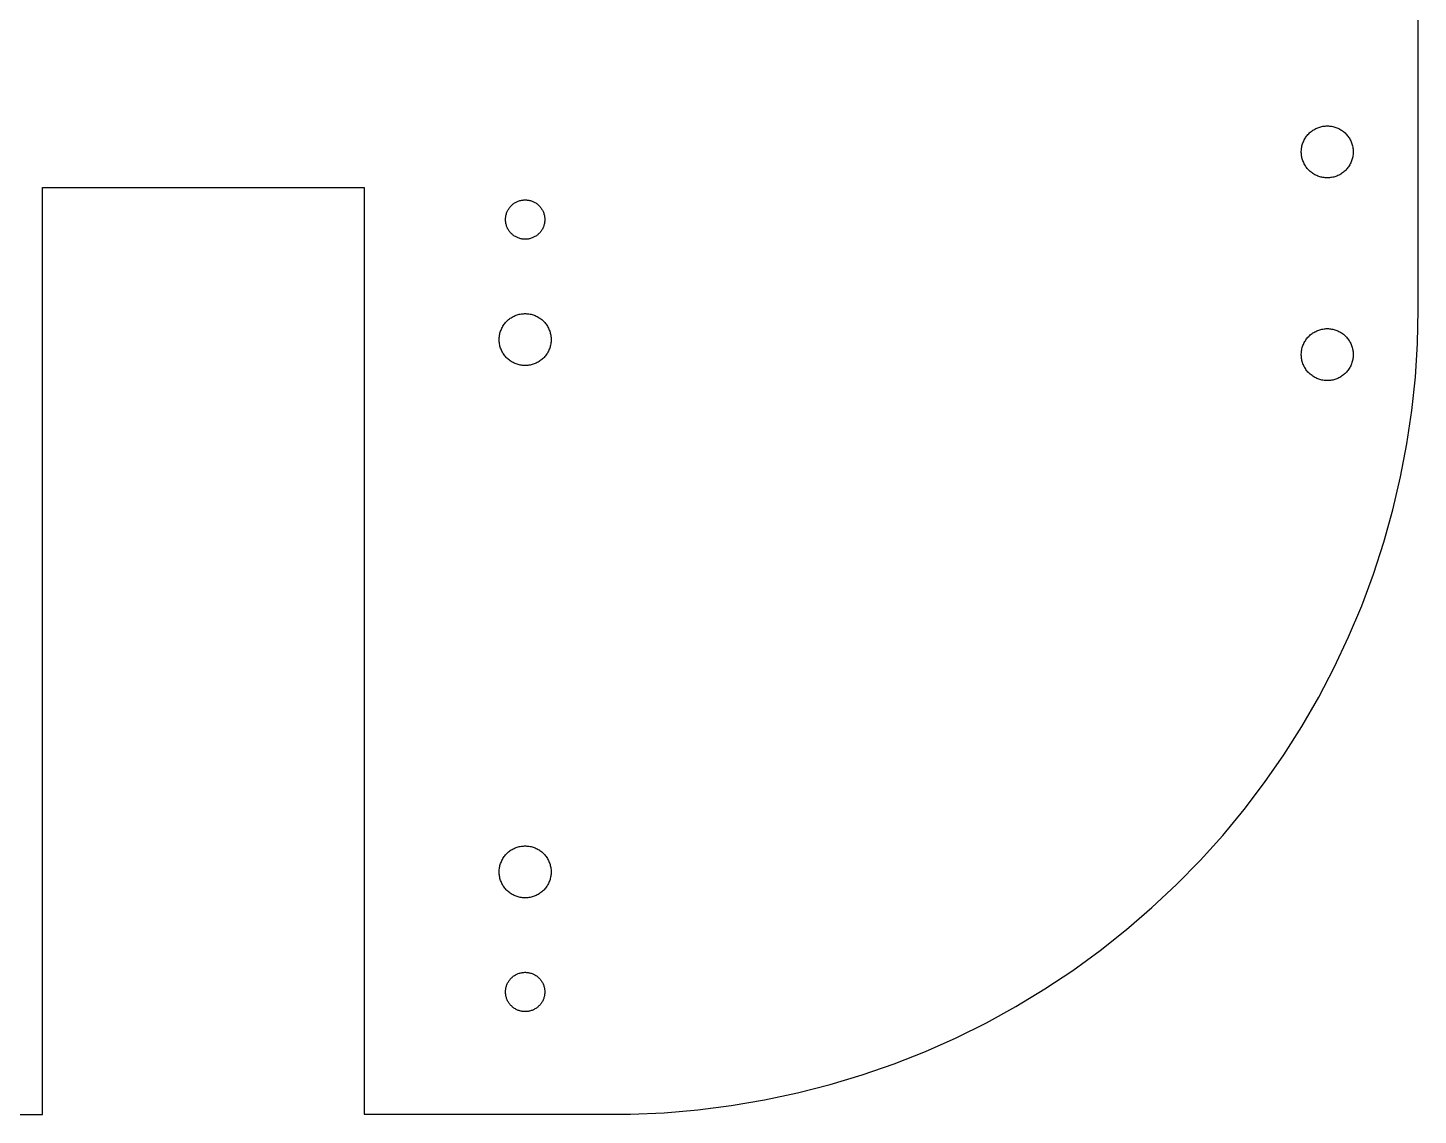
# Model space of a CAD drawing. Header units: metres. Extents: x -6.38 to 2.38, y -4.88 to 1.87.
# Drawn here: x -1.945 to 2.375, y -4.883 to -1.504 of the extents above; entities that cross this region are included whole.
import ezdxf

# ---------------------------------------------------------------- set-up
doc = ezdxf.new("R2010")
doc.units = ezdxf.units.M

msp = doc.modelspace()

# ---------------------------------------------------------------- linework, layer by layer
for p, q in [((2.375, -2.38), (2.375, 0.4)), ((2.0628, -1.8147), (2.066, -1.8135)), ((2.066, -1.8135), (2.0692, -1.8125)), ((2.0692, -1.8125), (2.0724, -1.8116)), ((2.0724, -1.8116), (2.0757, -1.8108)), ((2.0757, -1.8108), (2.0791, -1.8102)), ((2.0791, -1.8102), (2.0824, -1.8097)), ((2.0824, -1.8097), (2.0857, -1.8093)), ((2.0857, -1.8093), (2.0891, -1.8091)), ((2.0891, -1.8091), (2.0925, -1.8091)), ((2.0925, -1.8091), (2.0959, -1.8091)), ((2.0959, -1.8091), (2.0993, -1.8093)), ((2.0993, -1.8093), (2.1026, -1.8097)), ((2.1026, -1.8097), (2.106, -1.8102)), ((2.106, -1.8102), (2.1093, -1.8108)), ((2.1093, -1.8108), (2.1126, -1.8116)), ((2.1126, -1.8116), (2.1158, -1.8125)), ((2.1158, -1.8125), (2.1191, -1.8135)), ((2.1191, -1.8135), (2.1222, -1.8147)), ((2.0181, -1.8585), (2.0195, -1.8554)), ((2.0195, -1.8554), (2.021, -1.8524)), ((2.021, -1.8524), (2.0226, -1.8494)), ((2.0226, -1.8494), (2.0244, -1.8465)), ((2.0244, -1.8465), (2.0263, -1.8437)), ((2.0263, -1.8437), (2.0282, -1.841)), ((2.0282, -1.841), (2.0303, -1.8383)), ((2.0303, -1.8383), (2.0325, -1.8357)), ((2.0325, -1.8357), (2.0349, -1.8333)), ((2.0349, -1.8333), (2.0373, -1.8309)), ((2.0373, -1.8309), (2.0398, -1.8287)), ((2.0398, -1.8287), (2.0424, -1.8265)), ((2.0424, -1.8265), (2.0451, -1.8245)), ((2.0451, -1.8245), (2.0478, -1.8225)), ((2.0478, -1.8225), (2.0507, -1.8207)), ((2.0507, -1.8207), (2.0536, -1.819)), ((2.0536, -1.819), (2.0566, -1.8175)), ((2.0566, -1.8175), (2.0597, -1.816)), ((2.0597, -1.816), (2.0628, -1.8147)), ((2.1222, -1.8147), (2.1253, -1.816)), ((2.1253, -1.816), (2.1284, -1.8175)), ((2.1284, -1.8175), (2.1314, -1.819)), ((2.1314, -1.819), (2.1343, -1.8207)), ((2.1343, -1.8207), (2.1372, -1.8225)), ((2.1372, -1.8225), (2.1399, -1.8245)), ((2.1399, -1.8245), (2.1426, -1.8265)), ((2.1426, -1.8265), (2.1452, -1.8287)), ((2.1452, -1.8287), (2.1478, -1.8309)), ((2.1478, -1.8309), (2.1502, -1.8333)), ((2.1502, -1.8333), (2.1525, -1.8357)), ((2.1525, -1.8357), (2.1547, -1.8383)), ((2.1547, -1.8383), (2.1568, -1.841)), ((2.1568, -1.841), (2.1588, -1.8437)), ((2.1588, -1.8437), (2.1607, -1.8465)), ((2.1607, -1.8465), (2.1624, -1.8494)), ((2.1624, -1.8494), (2.164, -1.8524)), ((2.164, -1.8524), (2.1655, -1.8554)), ((2.1655, -1.8554), (2.1669, -1.8585)), ((2.0118, -1.8881), (2.012, -1.8847)), ((2.0118, -1.8915), (2.0118, -1.8881)), ((2.012, -1.8948), (2.0118, -1.8915)), ((2.012, -1.8847), (2.0122, -1.8813)), ((2.0122, -1.8982), (2.012, -1.8948)), ((2.0122, -1.8813), (2.0127, -1.878)), ((2.0127, -1.9016), (2.0122, -1.8982)), ((2.0127, -1.878), (2.0132, -1.8746)), ((2.0132, -1.8746), (2.0139, -1.8713)), ((2.0139, -1.8713), (2.0148, -1.8681)), ((2.0148, -1.8681), (2.0158, -1.8648)), ((2.0158, -1.8648), (2.0169, -1.8616)), ((2.0169, -1.8616), (2.0181, -1.8585)), ((2.1669, -1.8585), (2.1681, -1.8616)), ((2.1681, -1.8616), (2.1693, -1.8648)), ((2.1693, -1.8648), (2.1702, -1.8681)), ((2.1702, -1.8681), (2.1711, -1.8713)), ((2.1711, -1.8713), (2.1718, -1.8746)), ((2.1718, -1.8746), (2.1723, -1.878)), ((2.1723, -1.878), (2.1728, -1.8813)), ((2.1728, -1.8982), (2.1723, -1.9016)), ((2.1728, -1.8813), (2.1731, -1.8847)), ((2.1731, -1.8948), (2.1728, -1.8982)), ((2.1731, -1.8847), (2.1732, -1.8881)), ((2.1732, -1.8915), (2.1731, -1.8948)), ((2.1732, -1.8881), (2.1732, -1.8915)), ((2.0132, -1.9049), (2.0127, -1.9016)), ((2.0139, -1.9082), (2.0132, -1.9049)), ((2.0148, -1.9115), (2.0139, -1.9082)), ((2.0158, -1.9147), (2.0148, -1.9115)), ((2.0169, -1.9179), (2.0158, -1.9147)), ((2.0181, -1.921), (2.0169, -1.9179)), ((2.0195, -1.9241), (2.0181, -1.921)), ((2.021, -1.9271), (2.0195, -1.9241)), ((2.0226, -1.9301), (2.021, -1.9271)), ((2.0244, -1.933), (2.0226, -1.9301)), ((2.0263, -1.9358), (2.0244, -1.933)), ((2.0282, -1.9385), (2.0263, -1.9358)), ((2.0303, -1.9412), (2.0282, -1.9385)), ((2.0325, -1.9438), (2.0303, -1.9412)), ((2.0349, -1.9462), (2.0325, -1.9438)), ((2.1525, -1.9438), (2.1502, -1.9462)), ((2.1547, -1.9412), (2.1525, -1.9438)), ((2.1568, -1.9385), (2.1547, -1.9412)), ((2.1588, -1.9358), (2.1568, -1.9385)), ((2.1607, -1.933), (2.1588, -1.9358)), ((2.1624, -1.9301), (2.1607, -1.933)), ((2.164, -1.9271), (2.1624, -1.9301)), ((2.1655, -1.9241), (2.164, -1.9271)), ((2.1669, -1.921), (2.1655, -1.9241)), ((2.1681, -1.9179), (2.1669, -1.921)), ((2.1693, -1.9147), (2.1681, -1.9179)), ((2.1702, -1.9115), (2.1693, -1.9147)), ((2.1711, -1.9082), (2.1702, -1.9115)), ((2.1718, -1.9049), (2.1711, -1.9082)), ((2.1723, -1.9016), (2.1718, -1.9049)), ((2.0373, -1.9486), (2.0349, -1.9462)), ((2.0398, -1.9508), (2.0373, -1.9486)), ((2.0424, -1.953), (2.0398, -1.9508)), ((2.0451, -1.955), (2.0424, -1.953)), ((2.0478, -1.957), (2.0451, -1.955)), ((2.0507, -1.9588), (2.0478, -1.957)), ((2.0536, -1.9605), (2.0507, -1.9588)), ((2.0566, -1.9621), (2.0536, -1.9605)), ((2.0597, -1.9635), (2.0566, -1.9621)), ((2.0628, -1.9648), (2.0597, -1.9635)), ((2.066, -1.966), (2.0628, -1.9648)), ((2.0692, -1.967), (2.066, -1.966)), ((2.0724, -1.9679), (2.0692, -1.967)), ((2.0757, -1.9687), (2.0724, -1.9679)), ((2.0791, -1.9693), (2.0757, -1.9687)), ((2.0824, -1.9698), (2.0791, -1.9693)), ((2.0857, -1.9702), (2.0824, -1.9698)), ((2.0891, -1.9704), (2.0857, -1.9702)), ((2.0925, -1.9705), (2.0891, -1.9704)), ((2.0959, -1.9704), (2.0925, -1.9705)), ((2.0993, -1.9702), (2.0959, -1.9704)), ((2.1026, -1.9698), (2.0993, -1.9702)), ((2.106, -1.9693), (2.1026, -1.9698)), ((2.1093, -1.9687), (2.106, -1.9693)), ((2.1126, -1.9679), (2.1093, -1.9687)), ((2.1158, -1.967), (2.1126, -1.9679)), ((2.1191, -1.966), (2.1158, -1.967)), ((2.1222, -1.9648), (2.1191, -1.966)), ((2.1253, -1.9635), (2.1222, -1.9648)), ((2.1284, -1.9621), (2.1253, -1.9635)), ((2.1314, -1.9605), (2.1284, -1.9621)), ((2.1343, -1.9588), (2.1314, -1.9605)), ((2.1372, -1.957), (2.1343, -1.9588)), ((2.1399, -1.955), (2.1372, -1.957)), ((2.1426, -1.953), (2.1399, -1.955)), ((2.1452, -1.9508), (2.1426, -1.953)), ((2.1478, -1.9486), (2.1452, -1.9508)), ((2.1502, -1.9462), (2.1478, -1.9486)), ((-1.9, -4.881), (-1.9, -2)), ((-1.9, -2), (-0.9, -2)), ((-0.9, -2), (-0.9, -4.8802)), ((-0.4557, -2.0752), (-0.4547, -2.0729)), ((-0.4547, -2.0729), (-0.4535, -2.0706)), ((-0.4535, -2.0706), (-0.4522, -2.0684)), ((-0.4522, -2.0684), (-0.4508, -2.0662)), ((-0.4508, -2.0662), (-0.4494, -2.0641)), ((-0.4494, -2.0641), (-0.4478, -2.0621)), ((-0.4478, -2.0621), (-0.4462, -2.0601)), ((-0.4462, -2.0601), (-0.4445, -2.0582)), ((-0.4445, -2.0582), (-0.4427, -2.0564)), ((-0.4427, -2.0564), (-0.4408, -2.0546)), ((-0.4408, -2.0546), (-0.4389, -2.053)), ((-0.4389, -2.053), (-0.4369, -2.0514)), ((-0.4369, -2.0514), (-0.4348, -2.0499)), ((-0.4348, -2.0499), (-0.4327, -2.0485)), ((-0.4327, -2.0485), (-0.4305, -2.0471)), ((-0.4305, -2.0471), (-0.4283, -2.0459)), ((-0.4283, -2.0459), (-0.426, -2.0448)), ((-0.426, -2.0448), (-0.4236, -2.0437)), ((-0.4236, -2.0437), (-0.4213, -2.0428)), ((-0.4213, -2.0428), (-0.4189, -2.042)), ((-0.4189, -2.042), (-0.4164, -2.0412)), ((-0.4164, -2.0412), (-0.4139, -2.0406)), ((-0.4139, -2.0406), (-0.4114, -2.04)), ((-0.4114, -2.04), (-0.4089, -2.0396)), ((-0.4089, -2.0396), (-0.4064, -2.0393)), ((-0.4064, -2.0393), (-0.4038, -2.0391)), ((-0.4038, -2.0391), (-0.4013, -2.039)), ((-0.4013, -2.039), (-0.3987, -2.039)), ((-0.3987, -2.039), (-0.3962, -2.0391)), ((-0.3962, -2.0391), (-0.3936, -2.0393)), ((-0.3936, -2.0393), (-0.3911, -2.0396)), ((-0.3911, -2.0396), (-0.3886, -2.04)), ((-0.3886, -2.04), (-0.3861, -2.0406)), ((-0.3861, -2.0406), (-0.3836, -2.0412)), ((-0.3836, -2.0412), (-0.3811, -2.042)), ((-0.3811, -2.042), (-0.3787, -2.0428)), ((-0.3787, -2.0428), (-0.3763, -2.0437)), ((-0.3763, -2.0437), (-0.374, -2.0448)), ((-0.374, -2.0448), (-0.3717, -2.0459)), ((-0.3717, -2.0459), (-0.3695, -2.0471)), ((-0.3695, -2.0471), (-0.3673, -2.0485)), ((-0.3673, -2.0485), (-0.3652, -2.0499)), ((-0.3652, -2.0499), (-0.3631, -2.0514)), ((-0.3631, -2.0514), (-0.3611, -2.053)), ((-0.3611, -2.053), (-0.3592, -2.0546)), ((-0.3592, -2.0546), (-0.3573, -2.0564)), ((-0.3573, -2.0564), (-0.3555, -2.0582)), ((-0.3555, -2.0582), (-0.3538, -2.0601)), ((-0.3538, -2.0601), (-0.3522, -2.0621)), ((-0.3522, -2.0621), (-0.3506, -2.0641)), ((-0.3506, -2.0641), (-0.3492, -2.0662)), ((-0.3492, -2.0662), (-0.3478, -2.0684)), ((-0.3478, -2.0684), (-0.3465, -2.0706)), ((-0.3465, -2.0706), (-0.3453, -2.0729)), ((-0.3453, -2.0729), (-0.3442, -2.0752)), ((-0.461, -2.0974), (-0.4608, -2.0949)), ((-0.461, -2.1), (-0.461, -2.0974)), ((-0.461, -2.1025), (-0.461, -2.1)), ((-0.4608, -2.1051), (-0.461, -2.1025)), ((-0.4608, -2.0949), (-0.4605, -2.0924)), ((-0.4605, -2.1076), (-0.4608, -2.1051)), ((-0.4605, -2.0924), (-0.4602, -2.0898)), ((-0.4602, -2.1102), (-0.4605, -2.1076)), ((-0.4602, -2.0898), (-0.4597, -2.0873)), ((-0.4597, -2.1127), (-0.4602, -2.1102)), ((-0.4597, -2.0873), (-0.4591, -2.0848)), ((-0.4591, -2.1152), (-0.4597, -2.1127)), ((-0.4591, -2.0848), (-0.4584, -2.0823)), ((-0.4584, -2.1176), (-0.4591, -2.1152)), ((-0.4584, -2.0823), (-0.4576, -2.0799)), ((-0.4576, -2.0799), (-0.4567, -2.0775)), ((-0.4567, -2.0775), (-0.4557, -2.0752)), ((-0.3442, -2.0752), (-0.3433, -2.0775)), ((-0.3433, -2.0775), (-0.3424, -2.0799)), ((-0.3424, -2.0799), (-0.3416, -2.0823)), ((-0.3416, -2.0823), (-0.3409, -2.0848)), ((-0.3409, -2.1152), (-0.3416, -2.1176)), ((-0.3409, -2.0848), (-0.3403, -2.0873)), ((-0.3403, -2.1127), (-0.3409, -2.1152)), ((-0.3403, -2.0873), (-0.3398, -2.0898)), ((-0.3398, -2.1102), (-0.3403, -2.1127)), ((-0.3398, -2.0898), (-0.3394, -2.0924)), ((-0.3394, -2.1076), (-0.3398, -2.1102)), ((-0.3394, -2.0924), (-0.3392, -2.0949)), ((-0.3392, -2.1051), (-0.3394, -2.1076)), ((-0.3392, -2.0949), (-0.339, -2.0974)), ((-0.339, -2.1025), (-0.3392, -2.1051)), ((-0.339, -2.0974), (-0.339, -2.1)), ((-0.339, -2.1), (-0.339, -2.1025)), ((-0.4576, -2.1201), (-0.4584, -2.1176)), ((-0.4567, -2.1225), (-0.4576, -2.1201)), ((-0.4557, -2.1248), (-0.4567, -2.1225)), ((-0.4547, -2.1271), (-0.4557, -2.1248)), ((-0.4535, -2.1294), (-0.4547, -2.1271)), ((-0.4522, -2.1316), (-0.4535, -2.1294)), ((-0.4508, -2.1338), (-0.4522, -2.1316)), ((-0.4494, -2.1359), (-0.4508, -2.1338)), ((-0.4478, -2.1379), (-0.4494, -2.1359)), ((-0.4462, -2.1399), (-0.4478, -2.1379)), ((-0.4445, -2.1418), (-0.4462, -2.1399)), ((-0.4427, -2.1436), (-0.4445, -2.1418)), ((-0.4408, -2.1453), (-0.4427, -2.1436)), ((-0.4389, -2.147), (-0.4408, -2.1453)), ((-0.4369, -2.1486), (-0.4389, -2.147)), ((-0.4348, -2.1501), (-0.4369, -2.1486)), ((-0.4327, -2.1515), (-0.4348, -2.1501)), ((-0.4305, -2.1528), (-0.4327, -2.1515)), ((-0.4283, -2.1541), (-0.4305, -2.1528)), ((-0.426, -2.1552), (-0.4283, -2.1541)), ((-0.4236, -2.1562), (-0.426, -2.1552)), ((-0.4213, -2.1572), (-0.4236, -2.1562)), ((-0.4189, -2.158), (-0.4213, -2.1572)), ((-0.4164, -2.1588), (-0.4189, -2.158)), ((-0.4139, -2.1594), (-0.4164, -2.1588)), ((-0.4114, -2.1599), (-0.4139, -2.1594)), ((-0.4089, -2.1604), (-0.4114, -2.1599)), ((-0.3886, -2.1599), (-0.3911, -2.1604)), ((-0.3861, -2.1594), (-0.3886, -2.1599)), ((-0.3836, -2.1588), (-0.3861, -2.1594)), ((-0.3811, -2.158), (-0.3836, -2.1588)), ((-0.3787, -2.1572), (-0.3811, -2.158)), ((-0.3763, -2.1562), (-0.3787, -2.1572)), ((-0.374, -2.1552), (-0.3763, -2.1562)), ((-0.3717, -2.1541), (-0.374, -2.1552)), ((-0.3695, -2.1528), (-0.3717, -2.1541)), ((-0.3673, -2.1515), (-0.3695, -2.1528)), ((-0.3652, -2.1501), (-0.3673, -2.1515)), ((-0.3631, -2.1486), (-0.3652, -2.1501)), ((-0.3611, -2.147), (-0.3631, -2.1486)), ((-0.3592, -2.1453), (-0.3611, -2.147)), ((-0.3573, -2.1436), (-0.3592, -2.1453)), ((-0.3555, -2.1418), (-0.3573, -2.1436)), ((-0.3538, -2.1399), (-0.3555, -2.1418)), ((-0.3522, -2.1379), (-0.3538, -2.1399)), ((-0.3506, -2.1359), (-0.3522, -2.1379)), ((-0.3492, -2.1338), (-0.3506, -2.1359)), ((-0.3478, -2.1316), (-0.3492, -2.1338)), ((-0.3465, -2.1294), (-0.3478, -2.1316)), ((-0.3453, -2.1271), (-0.3465, -2.1294)), ((-0.3442, -2.1248), (-0.3453, -2.1271)), ((-0.3433, -2.1225), (-0.3442, -2.1248)), ((-0.3424, -2.1201), (-0.3433, -2.1225)), ((-0.3416, -2.1176), (-0.3424, -2.1201)), ((-0.4064, -2.1607), (-0.4089, -2.1604)), ((-0.4038, -2.1609), (-0.4064, -2.1607)), ((-0.4013, -2.161), (-0.4038, -2.1609)), ((-0.3987, -2.161), (-0.4013, -2.161)), ((-0.3962, -2.1609), (-0.3987, -2.161)), ((-0.3936, -2.1607), (-0.3962, -2.1609)), ((-0.3911, -2.1604), (-0.3936, -2.1607)), ((-0.4611, -2.4203), (-0.4588, -2.4177)), ((-0.4588, -2.4177), (-0.4565, -2.4153)), ((-0.4565, -2.4153), (-0.454, -2.413)), ((-0.454, -2.413), (-0.4514, -2.4108)), ((-0.4514, -2.4108), (-0.4488, -2.4087)), ((-0.4488, -2.4087), (-0.4461, -2.4067)), ((-0.4461, -2.4067), (-0.4432, -2.4049)), ((-0.4432, -2.4049), (-0.4404, -2.4031)), ((-0.4404, -2.4031), (-0.4374, -2.4015)), ((-0.4374, -2.4015), (-0.4344, -2.4)), ((-0.4344, -2.4), (-0.4313, -2.3986)), ((-0.4313, -2.3986), (-0.4281, -2.3973)), ((-0.4281, -2.3973), (-0.4249, -2.3962)), ((-0.4249, -2.3962), (-0.4217, -2.3953)), ((-0.4217, -2.3953), (-0.4184, -2.3944)), ((-0.4184, -2.3944), (-0.4151, -2.3937)), ((-0.4151, -2.3937), (-0.4118, -2.3931)), ((-0.4118, -2.3931), (-0.4084, -2.3927)), ((-0.4084, -2.3927), (-0.4051, -2.3924)), ((-0.4051, -2.3924), (-0.4017, -2.3923)), ((-0.4017, -2.3923), (-0.3983, -2.3923)), ((-0.3983, -2.3923), (-0.3949, -2.3924)), ((-0.3949, -2.3924), (-0.3916, -2.3927)), ((-0.3916, -2.3927), (-0.3882, -2.3931)), ((-0.3882, -2.3931), (-0.3849, -2.3937)), ((-0.3849, -2.3937), (-0.3816, -2.3944)), ((-0.3816, -2.3944), (-0.3783, -2.3953)), ((-0.3783, -2.3953), (-0.375, -2.3962)), ((-0.375, -2.3962), (-0.3719, -2.3973)), ((-0.3719, -2.3973), (-0.3687, -2.3986)), ((-0.3687, -2.3986), (-0.3656, -2.4)), ((-0.3656, -2.4), (-0.3626, -2.4015)), ((-0.3626, -2.4015), (-0.3596, -2.4031)), ((-0.3596, -2.4031), (-0.3568, -2.4049)), ((-0.3568, -2.4049), (-0.3539, -2.4067)), ((-0.3539, -2.4067), (-0.3512, -2.4087)), ((-0.3512, -2.4087), (-0.3485, -2.4108)), ((-0.3485, -2.4108), (-0.346, -2.413)), ((-0.346, -2.413), (-0.3435, -2.4153)), ((-0.3435, -2.4153), (-0.3412, -2.4177)), ((-0.3412, -2.4177), (-0.3389, -2.4203)), ((2.3728, -2.4847), (2.375, -2.38)), ((-0.4801, -2.4629), (-0.4796, -2.4595)), ((-0.4796, -2.4595), (-0.4789, -2.4562)), ((-0.4789, -2.4562), (-0.4782, -2.4529)), ((-0.4782, -2.4529), (-0.4772, -2.4497)), ((-0.4772, -2.4497), (-0.4762, -2.4465)), ((-0.4762, -2.4465), (-0.475, -2.4433)), ((-0.475, -2.4433), (-0.4737, -2.4402)), ((-0.4737, -2.4402), (-0.4723, -2.4371)), ((-0.4723, -2.4371), (-0.4707, -2.4341)), ((-0.4707, -2.4341), (-0.469, -2.4312)), ((-0.469, -2.4312), (-0.4672, -2.4283)), ((-0.4672, -2.4283), (-0.4653, -2.4255)), ((-0.4653, -2.4255), (-0.4632, -2.4229)), ((-0.4632, -2.4229), (-0.4611, -2.4203)), ((-0.3389, -2.4203), (-0.3367, -2.4229)), ((-0.3367, -2.4229), (-0.3347, -2.4255)), ((-0.3347, -2.4255), (-0.3328, -2.4283)), ((-0.3328, -2.4283), (-0.331, -2.4312)), ((-0.331, -2.4312), (-0.3293, -2.4341)), ((-0.3293, -2.4341), (-0.3277, -2.4371)), ((-0.3277, -2.4371), (-0.3263, -2.4402)), ((-0.3263, -2.4402), (-0.325, -2.4433)), ((-0.325, -2.4433), (-0.3238, -2.4465)), ((-0.3238, -2.4465), (-0.3227, -2.4497)), ((-0.3227, -2.4497), (-0.3218, -2.4529)), ((-0.3218, -2.4529), (-0.321, -2.4562)), ((-0.321, -2.4562), (-0.3204, -2.4595)), ((-0.3204, -2.4595), (-0.3199, -2.4629)), ((2.0349, -2.4632), (2.0373, -2.4609)), ((2.0373, -2.4609), (2.0398, -2.4586)), ((2.0398, -2.4586), (2.0424, -2.4564)), ((2.0424, -2.4564), (2.0451, -2.4544)), ((2.0451, -2.4544), (2.0478, -2.4524)), ((2.0478, -2.4524), (2.0507, -2.4506)), ((2.0507, -2.4506), (2.0536, -2.4489)), ((2.0536, -2.4489), (2.0566, -2.4474)), ((2.0566, -2.4474), (2.0597, -2.4459)), ((2.0597, -2.4459), (2.0628, -2.4446)), ((2.0628, -2.4446), (2.066, -2.4434)), ((2.066, -2.4434), (2.0692, -2.4424)), ((2.0692, -2.4424), (2.0724, -2.4415)), ((2.0724, -2.4415), (2.0757, -2.4407)), ((2.0757, -2.4407), (2.0791, -2.4401)), ((2.0791, -2.4401), (2.0824, -2.4396)), ((2.0824, -2.4396), (2.0857, -2.4392)), ((2.0857, -2.4392), (2.0891, -2.439)), ((2.0891, -2.439), (2.0925, -2.439)), ((2.0925, -2.439), (2.0959, -2.439)), ((2.0959, -2.439), (2.0993, -2.4392)), ((2.0993, -2.4392), (2.1026, -2.4396)), ((2.1026, -2.4396), (2.106, -2.4401)), ((2.106, -2.4401), (2.1093, -2.4407)), ((2.1093, -2.4407), (2.1126, -2.4415)), ((2.1126, -2.4415), (2.1158, -2.4424)), ((2.1158, -2.4424), (2.1191, -2.4434)), ((2.1191, -2.4434), (2.1222, -2.4446)), ((2.1222, -2.4446), (2.1253, -2.4459)), ((2.1253, -2.4459), (2.1284, -2.4474)), ((2.1284, -2.4474), (2.1314, -2.4489)), ((2.1314, -2.4489), (2.1343, -2.4506)), ((2.1343, -2.4506), (2.1372, -2.4524)), ((2.1372, -2.4524), (2.1399, -2.4544)), ((2.1399, -2.4544), (2.1426, -2.4564)), ((2.1426, -2.4564), (2.1452, -2.4586)), ((2.1452, -2.4586), (2.1478, -2.4609)), ((2.1478, -2.4609), (2.1502, -2.4632)), ((-0.4807, -2.473), (-0.4806, -2.4696)), ((-0.4806, -2.4764), (-0.4807, -2.473)), ((-0.4806, -2.4696), (-0.4804, -2.4662)), ((-0.4804, -2.4798), (-0.4806, -2.4764)), ((-0.4804, -2.4662), (-0.4801, -2.4629)), ((-0.4801, -2.4831), (-0.4804, -2.4798)), ((-0.4796, -2.4865), (-0.4801, -2.4831)), ((-0.4789, -2.4898), (-0.4796, -2.4865)), ((-0.4782, -2.4931), (-0.4789, -2.4898)), ((-0.4772, -2.4963), (-0.4782, -2.4931)), ((-0.4762, -2.4995), (-0.4772, -2.4963)), ((-0.475, -2.5027), (-0.4762, -2.4995)), ((-0.4737, -2.5058), (-0.475, -2.5027)), ((-0.4723, -2.5089), (-0.4737, -2.5058)), ((-0.3263, -2.5058), (-0.3277, -2.5089)), ((-0.325, -2.5027), (-0.3263, -2.5058)), ((-0.3238, -2.4995), (-0.325, -2.5027)), ((-0.3227, -2.4963), (-0.3238, -2.4995)), ((-0.3218, -2.4931), (-0.3227, -2.4963)), ((-0.321, -2.4898), (-0.3218, -2.4931)), ((-0.3204, -2.4865), (-0.321, -2.4898)), ((-0.3199, -2.4831), (-0.3204, -2.4865)), ((-0.3199, -2.4629), (-0.3196, -2.4662)), ((-0.3196, -2.4798), (-0.3199, -2.4831)), ((-0.3196, -2.4662), (-0.3194, -2.4696)), ((-0.3194, -2.4764), (-0.3196, -2.4798)), ((-0.3194, -2.4696), (-0.3193, -2.473)), ((-0.3193, -2.473), (-0.3194, -2.4764)), ((2.0127, -2.5079), (2.0132, -2.5046)), ((2.0132, -2.5046), (2.0139, -2.5013)), ((2.0139, -2.5013), (2.0148, -2.498)), ((2.0148, -2.498), (2.0158, -2.4947)), ((2.0158, -2.4947), (2.0169, -2.4916)), ((2.0169, -2.4916), (2.0181, -2.4884)), ((2.0181, -2.4884), (2.0195, -2.4853)), ((2.0195, -2.4853), (2.021, -2.4823)), ((2.021, -2.4823), (2.0226, -2.4793)), ((2.0226, -2.4793), (2.0244, -2.4764)), ((2.0244, -2.4764), (2.0263, -2.4736)), ((2.0263, -2.4736), (2.0282, -2.4709)), ((2.0282, -2.4709), (2.0303, -2.4682)), ((2.0303, -2.4682), (2.0325, -2.4657)), ((2.0325, -2.4657), (2.0349, -2.4632)), ((2.1502, -2.4632), (2.1525, -2.4657)), ((2.1525, -2.4657), (2.1547, -2.4682)), ((2.1547, -2.4682), (2.1568, -2.4709)), ((2.1568, -2.4709), (2.1588, -2.4736)), ((2.1588, -2.4736), (2.1607, -2.4764)), ((2.1607, -2.4764), (2.1624, -2.4793)), ((2.1624, -2.4793), (2.164, -2.4823)), ((2.164, -2.4823), (2.1655, -2.4853)), ((2.1655, -2.4853), (2.1669, -2.4884)), ((2.1669, -2.4884), (2.1681, -2.4916)), ((2.1681, -2.4916), (2.1693, -2.4947)), ((2.1693, -2.4947), (2.1702, -2.498)), ((2.1702, -2.498), (2.1711, -2.5013)), ((2.1711, -2.5013), (2.1718, -2.5046)), ((2.1718, -2.5046), (2.1723, -2.5079)), ((2.3662, -2.5892), (2.3728, -2.4847)), ((-0.4707, -2.5119), (-0.4723, -2.5089)), ((-0.469, -2.5148), (-0.4707, -2.5119)), ((-0.4672, -2.5177), (-0.469, -2.5148)), ((-0.4653, -2.5204), (-0.4672, -2.5177)), ((-0.4632, -2.5231), (-0.4653, -2.5204)), ((-0.4611, -2.5257), (-0.4632, -2.5231)), ((-0.4588, -2.5282), (-0.4611, -2.5257)), ((-0.4565, -2.5307), (-0.4588, -2.5282)), ((-0.454, -2.533), (-0.4565, -2.5307)), ((-0.4514, -2.5352), (-0.454, -2.533)), ((-0.4488, -2.5373), (-0.4514, -2.5352)), ((-0.4461, -2.5393), (-0.4488, -2.5373)), ((-0.4432, -2.5411), (-0.4461, -2.5393)), ((-0.4404, -2.5429), (-0.4432, -2.5411)), ((-0.4374, -2.5445), (-0.4404, -2.5429)), ((-0.4344, -2.546), (-0.4374, -2.5445)), ((-0.4313, -2.5474), (-0.4344, -2.546)), ((-0.4281, -2.5486), (-0.4313, -2.5474)), ((-0.4249, -2.5497), (-0.4281, -2.5486)), ((-0.3719, -2.5486), (-0.375, -2.5497)), ((-0.3687, -2.5474), (-0.3719, -2.5486)), ((-0.3656, -2.546), (-0.3687, -2.5474)), ((-0.3626, -2.5445), (-0.3656, -2.546)), ((-0.3596, -2.5429), (-0.3626, -2.5445)), ((-0.3568, -2.5411), (-0.3596, -2.5429)), ((-0.3539, -2.5393), (-0.3568, -2.5411)), ((-0.3512, -2.5373), (-0.3539, -2.5393)), ((-0.3485, -2.5352), (-0.3512, -2.5373)), ((-0.346, -2.533), (-0.3485, -2.5352)), ((-0.3435, -2.5307), (-0.346, -2.533)), ((-0.3412, -2.5282), (-0.3435, -2.5307)), ((-0.3389, -2.5257), (-0.3412, -2.5282)), ((-0.3367, -2.5231), (-0.3389, -2.5257)), ((-0.3347, -2.5204), (-0.3367, -2.5231)), ((-0.3328, -2.5177), (-0.3347, -2.5204)), ((-0.331, -2.5148), (-0.3328, -2.5177)), ((-0.3293, -2.5119), (-0.331, -2.5148)), ((-0.3277, -2.5089), (-0.3293, -2.5119)), ((2.0118, -2.518), (2.012, -2.5146)), ((2.0118, -2.5214), (2.0118, -2.518)), ((2.012, -2.5248), (2.0118, -2.5214)), ((2.012, -2.5146), (2.0122, -2.5112)), ((2.0122, -2.5281), (2.012, -2.5248)), ((2.0122, -2.5112), (2.0127, -2.5079)), ((2.0127, -2.5315), (2.0122, -2.5281)), ((2.0132, -2.5348), (2.0127, -2.5315)), ((2.0139, -2.5381), (2.0132, -2.5348)), ((2.0148, -2.5414), (2.0139, -2.5381)), ((2.0158, -2.5446), (2.0148, -2.5414)), ((2.0169, -2.5478), (2.0158, -2.5446)), ((2.0181, -2.5509), (2.0169, -2.5478)), ((2.1681, -2.5478), (2.1669, -2.5509)), ((2.1693, -2.5446), (2.1681, -2.5478)), ((2.1702, -2.5414), (2.1693, -2.5446)), ((2.1711, -2.5381), (2.1702, -2.5414)), ((2.1718, -2.5348), (2.1711, -2.5381)), ((2.1723, -2.5315), (2.1718, -2.5348)), ((2.1723, -2.5079), (2.1728, -2.5112)), ((2.1728, -2.5281), (2.1723, -2.5315)), ((2.1728, -2.5112), (2.1731, -2.5146)), ((2.1731, -2.5248), (2.1728, -2.5281)), ((2.1731, -2.5146), (2.1732, -2.518)), ((2.1732, -2.5214), (2.1731, -2.5248)), ((2.1732, -2.518), (2.1732, -2.5214)), ((-0.4217, -2.5507), (-0.4249, -2.5497)), ((-0.4184, -2.5516), (-0.4217, -2.5507)), ((-0.4151, -2.5523), (-0.4184, -2.5516)), ((-0.4118, -2.5528), (-0.4151, -2.5523)), ((-0.4084, -2.5532), (-0.4118, -2.5528)), ((-0.4051, -2.5535), (-0.4084, -2.5532)), ((-0.4017, -2.5537), (-0.4051, -2.5535)), ((-0.3983, -2.5537), (-0.4017, -2.5537)), ((-0.3949, -2.5535), (-0.3983, -2.5537)), ((-0.3916, -2.5532), (-0.3949, -2.5535)), ((-0.3882, -2.5528), (-0.3916, -2.5532)), ((-0.3849, -2.5523), (-0.3882, -2.5528)), ((-0.3816, -2.5516), (-0.3849, -2.5523)), ((-0.3783, -2.5507), (-0.3816, -2.5516)), ((-0.375, -2.5497), (-0.3783, -2.5507)), ((2.0195, -2.5541), (2.0181, -2.5509)), ((2.021, -2.5571), (2.0195, -2.5541)), ((2.0226, -2.56), (2.021, -2.5571)), ((2.0244, -2.5629), (2.0226, -2.56)), ((2.0263, -2.5657), (2.0244, -2.5629)), ((2.0282, -2.5685), (2.0263, -2.5657)), ((2.0303, -2.5711), (2.0282, -2.5685)), ((2.0325, -2.5737), (2.0303, -2.5711)), ((2.0349, -2.5761), (2.0325, -2.5737)), ((2.0373, -2.5785), (2.0349, -2.5761)), ((2.0398, -2.5808), (2.0373, -2.5785)), ((2.0424, -2.5829), (2.0398, -2.5808)), ((2.0451, -2.585), (2.0424, -2.5829)), ((2.0478, -2.5869), (2.0451, -2.585)), ((2.0507, -2.5887), (2.0478, -2.5869)), ((2.0536, -2.5904), (2.0507, -2.5887)), ((2.0566, -2.592), (2.0536, -2.5904)), ((2.0597, -2.5934), (2.0566, -2.592)), ((2.1284, -2.592), (2.1253, -2.5934)), ((2.1314, -2.5904), (2.1284, -2.592)), ((2.1343, -2.5887), (2.1314, -2.5904)), ((2.1372, -2.5869), (2.1343, -2.5887)), ((2.1399, -2.585), (2.1372, -2.5869)), ((2.1426, -2.5829), (2.1399, -2.585)), ((2.1452, -2.5808), (2.1426, -2.5829)), ((2.1478, -2.5785), (2.1452, -2.5808)), ((2.1502, -2.5761), (2.1478, -2.5785)), ((2.1525, -2.5737), (2.1502, -2.5761)), ((2.1547, -2.5711), (2.1525, -2.5737)), ((2.1568, -2.5685), (2.1547, -2.5711)), ((2.1588, -2.5657), (2.1568, -2.5685)), ((2.1607, -2.5629), (2.1588, -2.5657)), ((2.1624, -2.56), (2.1607, -2.5629)), ((2.164, -2.5571), (2.1624, -2.56)), ((2.1655, -2.5541), (2.164, -2.5571)), ((2.1669, -2.5509), (2.1655, -2.5541)), ((2.3553, -2.6933), (2.3662, -2.5892)), ((2.0628, -2.5947), (2.0597, -2.5934)), ((2.066, -2.5959), (2.0628, -2.5947)), ((2.0692, -2.5969), (2.066, -2.5959)), ((2.0724, -2.5979), (2.0692, -2.5969)), ((2.0757, -2.5986), (2.0724, -2.5979)), ((2.0791, -2.5993), (2.0757, -2.5986)), ((2.0824, -2.5997), (2.0791, -2.5993)), ((2.0857, -2.6001), (2.0824, -2.5997)), ((2.0891, -2.6003), (2.0857, -2.6001)), ((2.0925, -2.6004), (2.0891, -2.6003)), ((2.0959, -2.6003), (2.0925, -2.6004)), ((2.0993, -2.6001), (2.0959, -2.6003)), ((2.1026, -2.5997), (2.0993, -2.6001)), ((2.106, -2.5993), (2.1026, -2.5997)), ((2.1093, -2.5986), (2.106, -2.5993)), ((2.1126, -2.5979), (2.1093, -2.5986)), ((2.1158, -2.5969), (2.1126, -2.5979)), ((2.1191, -2.5959), (2.1158, -2.5969)), ((2.1222, -2.5947), (2.1191, -2.5959)), ((2.1253, -2.5934), (2.1222, -2.5947)), ((2.34, -2.7969), (2.3553, -2.6933)), ((2.3204, -2.8998), (2.34, -2.7969)), ((2.2965, -3.0017), (2.3204, -2.8998)), ((2.2683, -3.1026), (2.2965, -3.0017)), ((2.2359, -3.2022), (2.2683, -3.1026)), ((2.1994, -3.3003), (2.2359, -3.2022)), ((2.1589, -3.3968), (2.1994, -3.3003)), ((2.1143, -3.4916), (2.1589, -3.3968)), ((2.0658, -3.5844), (2.1143, -3.4916)), ((2.0134, -3.6751), (2.0658, -3.5844)), ((1.9573, -3.7635), (2.0134, -3.6751)), ((1.8975, -3.8495), (1.9573, -3.7635)), ((1.8342, -3.9329), (1.8975, -3.8495)), ((1.7675, -4.0136), (1.8342, -3.9329)), ((1.6974, -4.0914), (1.7675, -4.0136)), ((-0.4488, -4.0627), (-0.4461, -4.0607)), ((-0.4461, -4.0607), (-0.4432, -4.0588)), ((-0.4432, -4.0588), (-0.4404, -4.0571)), ((-0.4404, -4.0571), (-0.4374, -4.0555)), ((-0.4374, -4.0555), (-0.4344, -4.054)), ((-0.4344, -4.054), (-0.4313, -4.0526)), ((-0.4313, -4.0526), (-0.4281, -4.0514)), ((-0.4281, -4.0514), (-0.4249, -4.0502)), ((-0.4249, -4.0502), (-0.4217, -4.0493)), ((-0.4217, -4.0493), (-0.4184, -4.0484)), ((-0.4184, -4.0484), (-0.4151, -4.0477)), ((-0.4151, -4.0477), (-0.4118, -4.0472)), ((-0.4118, -4.0472), (-0.4084, -4.0467)), ((-0.4084, -4.0467), (-0.4051, -4.0465)), ((-0.4051, -4.0465), (-0.4017, -4.0463)), ((-0.4017, -4.0463), (-0.3983, -4.0463)), ((-0.3983, -4.0463), (-0.3949, -4.0465)), ((-0.3949, -4.0465), (-0.3916, -4.0467)), ((-0.3916, -4.0467), (-0.3882, -4.0472)), ((-0.3882, -4.0472), (-0.3849, -4.0477)), ((-0.3849, -4.0477), (-0.3816, -4.0484)), ((-0.3816, -4.0484), (-0.3783, -4.0493)), ((-0.3783, -4.0493), (-0.375, -4.0502)), ((-0.375, -4.0502), (-0.3719, -4.0514)), ((-0.3719, -4.0514), (-0.3687, -4.0526)), ((-0.3687, -4.0526), (-0.3656, -4.054)), ((-0.3656, -4.054), (-0.3626, -4.0555)), ((-0.3626, -4.0555), (-0.3596, -4.0571)), ((-0.3596, -4.0571), (-0.3568, -4.0588)), ((-0.3568, -4.0588), (-0.3539, -4.0607)), ((-0.3539, -4.0607), (-0.3512, -4.0627)), ((-0.4782, -4.1069), (-0.4772, -4.1037)), ((-0.4772, -4.1037), (-0.4762, -4.1005)), ((-0.4762, -4.1005), (-0.475, -4.0973)), ((-0.475, -4.0973), (-0.4737, -4.0942)), ((-0.4737, -4.0942), (-0.4723, -4.0911)), ((-0.4723, -4.0911), (-0.4707, -4.0881)), ((-0.4707, -4.0881), (-0.469, -4.0852)), ((-0.469, -4.0852), (-0.4672, -4.0823)), ((-0.4672, -4.0823), (-0.4653, -4.0796)), ((-0.4653, -4.0796), (-0.4632, -4.0769)), ((-0.4632, -4.0769), (-0.4611, -4.0743)), ((-0.4611, -4.0743), (-0.4588, -4.0717)), ((-0.4588, -4.0717), (-0.4565, -4.0693)), ((-0.4565, -4.0693), (-0.454, -4.067)), ((-0.454, -4.067), (-0.4514, -4.0648)), ((-0.4514, -4.0648), (-0.4488, -4.0627)), ((-0.3512, -4.0627), (-0.3485, -4.0648)), ((-0.3485, -4.0648), (-0.346, -4.067)), ((-0.346, -4.067), (-0.3435, -4.0693)), ((-0.3435, -4.0693), (-0.3412, -4.0717)), ((-0.3412, -4.0717), (-0.3389, -4.0743)), ((-0.3389, -4.0743), (-0.3367, -4.0769)), ((-0.3367, -4.0769), (-0.3347, -4.0796)), ((-0.3347, -4.0796), (-0.3328, -4.0823)), ((-0.3328, -4.0823), (-0.331, -4.0852)), ((-0.331, -4.0852), (-0.3293, -4.0881)), ((-0.3293, -4.0881), (-0.3277, -4.0911)), ((-0.3277, -4.0911), (-0.3263, -4.0942)), ((-0.3263, -4.0942), (-0.325, -4.0973)), ((-0.325, -4.0973), (-0.3238, -4.1005)), ((-0.3238, -4.1005), (-0.3227, -4.1037)), ((-0.3227, -4.1037), (-0.3218, -4.1069)), ((1.6241, -4.1662), (1.6974, -4.0914)), ((-0.4807, -4.127), (-0.4806, -4.1236)), ((-0.4806, -4.1304), (-0.4807, -4.127)), ((-0.4806, -4.1236), (-0.4804, -4.1202)), ((-0.4804, -4.1337), (-0.4806, -4.1304)), ((-0.4804, -4.1202), (-0.4801, -4.1169)), ((-0.4801, -4.1371), (-0.4804, -4.1337)), ((-0.4801, -4.1169), (-0.4796, -4.1135)), ((-0.4796, -4.1405), (-0.4801, -4.1371)), ((-0.4796, -4.1135), (-0.4789, -4.1102)), ((-0.4789, -4.1438), (-0.4796, -4.1405)), ((-0.4789, -4.1102), (-0.4782, -4.1069)), ((-0.4782, -4.1471), (-0.4789, -4.1438)), ((-0.4772, -4.1503), (-0.4782, -4.1471)), ((-0.3218, -4.1471), (-0.3227, -4.1503)), ((-0.3218, -4.1069), (-0.321, -4.1102)), ((-0.321, -4.1438), (-0.3218, -4.1471)), ((-0.321, -4.1102), (-0.3204, -4.1135)), ((-0.3204, -4.1405), (-0.321, -4.1438)), ((-0.3204, -4.1135), (-0.3199, -4.1169)), ((-0.3199, -4.1371), (-0.3204, -4.1405)), ((-0.3199, -4.1169), (-0.3196, -4.1202)), ((-0.3196, -4.1337), (-0.3199, -4.1371)), ((-0.3196, -4.1202), (-0.3194, -4.1236)), ((-0.3194, -4.1304), (-0.3196, -4.1337)), ((-0.3194, -4.1236), (-0.3193, -4.127)), ((-0.3193, -4.127), (-0.3194, -4.1304)), ((-0.4762, -4.1535), (-0.4772, -4.1503)), ((-0.475, -4.1567), (-0.4762, -4.1535)), ((-0.4737, -4.1598), (-0.475, -4.1567)), ((-0.4723, -4.1629), (-0.4737, -4.1598)), ((-0.4707, -4.1659), (-0.4723, -4.1629)), ((-0.469, -4.1688), (-0.4707, -4.1659)), ((-0.4672, -4.1717), (-0.469, -4.1688)), ((-0.4653, -4.1744), (-0.4672, -4.1717)), ((-0.4632, -4.1771), (-0.4653, -4.1744)), ((-0.4611, -4.1797), (-0.4632, -4.1771)), ((-0.4588, -4.1822), (-0.4611, -4.1797)), ((-0.4565, -4.1847), (-0.4588, -4.1822)), ((-0.454, -4.187), (-0.4565, -4.1847)), ((-0.4514, -4.1892), (-0.454, -4.187)), ((-0.4488, -4.1913), (-0.4514, -4.1892)), ((-0.3485, -4.1892), (-0.3512, -4.1913)), ((-0.346, -4.187), (-0.3485, -4.1892)), ((-0.3435, -4.1847), (-0.346, -4.187)), ((-0.3412, -4.1822), (-0.3435, -4.1847)), ((-0.3389, -4.1797), (-0.3412, -4.1822)), ((-0.3367, -4.1771), (-0.3389, -4.1797)), ((-0.3347, -4.1744), (-0.3367, -4.1771)), ((-0.3328, -4.1717), (-0.3347, -4.1744)), ((-0.331, -4.1688), (-0.3328, -4.1717)), ((-0.3293, -4.1659), (-0.331, -4.1688)), ((-0.3277, -4.1629), (-0.3293, -4.1659)), ((-0.3263, -4.1598), (-0.3277, -4.1629)), ((-0.325, -4.1567), (-0.3263, -4.1598)), ((-0.3238, -4.1535), (-0.325, -4.1567)), ((-0.3227, -4.1503), (-0.3238, -4.1535)), ((1.5478, -4.2378), (1.6241, -4.1662)), ((-0.4461, -4.1933), (-0.4488, -4.1913)), ((-0.4432, -4.1951), (-0.4461, -4.1933)), ((-0.4404, -4.1969), (-0.4432, -4.1951)), ((-0.4374, -4.1985), (-0.4404, -4.1969)), ((-0.4344, -4.2), (-0.4374, -4.1985)), ((-0.4313, -4.2014), (-0.4344, -4.2)), ((-0.4281, -4.2026), (-0.4313, -4.2014)), ((-0.4249, -4.2038), (-0.4281, -4.2026)), ((-0.4217, -4.2047), (-0.4249, -4.2038)), ((-0.4184, -4.2056), (-0.4217, -4.2047)), ((-0.4151, -4.2063), (-0.4184, -4.2056)), ((-0.4118, -4.2068), (-0.4151, -4.2063)), ((-0.4084, -4.2073), (-0.4118, -4.2068)), ((-0.4051, -4.2075), (-0.4084, -4.2073)), ((-0.4017, -4.2077), (-0.4051, -4.2075)), ((-0.3983, -4.2077), (-0.4017, -4.2077)), ((-0.3949, -4.2075), (-0.3983, -4.2077)), ((-0.3916, -4.2073), (-0.3949, -4.2075)), ((-0.3882, -4.2068), (-0.3916, -4.2073)), ((-0.3849, -4.2063), (-0.3882, -4.2068)), ((-0.3816, -4.2056), (-0.3849, -4.2063)), ((-0.3783, -4.2047), (-0.3816, -4.2056)), ((-0.375, -4.2038), (-0.3783, -4.2047)), ((-0.3719, -4.2026), (-0.375, -4.2038)), ((-0.3687, -4.2014), (-0.3719, -4.2026)), ((-0.3656, -4.2), (-0.3687, -4.2014)), ((-0.3626, -4.1985), (-0.3656, -4.2)), ((-0.3596, -4.1969), (-0.3626, -4.1985)), ((-0.3568, -4.1951), (-0.3596, -4.1969)), ((-0.3539, -4.1933), (-0.3568, -4.1951)), ((-0.3512, -4.1913), (-0.3539, -4.1933)), ((1.4686, -4.3063), (1.5478, -4.2378)), ((1.3865, -4.3713), (1.4686, -4.3063)), ((1.3018, -4.4329), (1.3865, -4.3713)), ((-0.4369, -4.4514), (-0.4348, -4.4499)), ((-0.4348, -4.4499), (-0.4327, -4.4485)), ((-0.4327, -4.4485), (-0.4305, -4.4471)), ((-0.4305, -4.4471), (-0.4283, -4.4459)), ((-0.4283, -4.4459), (-0.426, -4.4448)), ((-0.426, -4.4448), (-0.4236, -4.4437)), ((-0.4236, -4.4437), (-0.4213, -4.4428)), ((-0.4213, -4.4428), (-0.4189, -4.442)), ((-0.4189, -4.442), (-0.4164, -4.4412)), ((-0.4164, -4.4412), (-0.4139, -4.4406)), ((-0.4139, -4.4406), (-0.4114, -4.4401)), ((-0.4114, -4.4401), (-0.4089, -4.4396)), ((-0.4089, -4.4396), (-0.4064, -4.4393)), ((-0.4064, -4.4393), (-0.4038, -4.4391)), ((-0.4038, -4.4391), (-0.4013, -4.439)), ((-0.4013, -4.439), (-0.3987, -4.439)), ((-0.3987, -4.439), (-0.3962, -4.4391)), ((-0.3962, -4.4391), (-0.3936, -4.4393)), ((-0.3936, -4.4393), (-0.3911, -4.4396)), ((-0.3911, -4.4396), (-0.3886, -4.4401)), ((-0.3886, -4.4401), (-0.3861, -4.4406)), ((-0.3861, -4.4406), (-0.3836, -4.4412)), ((-0.3836, -4.4412), (-0.3811, -4.442)), ((-0.3811, -4.442), (-0.3787, -4.4428)), ((-0.3787, -4.4428), (-0.3763, -4.4437)), ((-0.3763, -4.4437), (-0.374, -4.4448)), ((-0.374, -4.4448), (-0.3717, -4.4459)), ((-0.3717, -4.4459), (-0.3695, -4.4471)), ((-0.3695, -4.4471), (-0.3673, -4.4485)), ((-0.3673, -4.4485), (-0.3652, -4.4499)), ((-0.3652, -4.4499), (-0.3631, -4.4514)), ((1.2146, -4.4908), (1.3018, -4.4329)), ((-0.4608, -4.4949), (-0.4605, -4.4923)), ((-0.4605, -4.4923), (-0.4602, -4.4898)), ((-0.4602, -4.4898), (-0.4597, -4.4873)), ((-0.4597, -4.4873), (-0.4591, -4.4848)), ((-0.4591, -4.4848), (-0.4584, -4.4824)), ((-0.4584, -4.4824), (-0.4576, -4.4799)), ((-0.4576, -4.4799), (-0.4567, -4.4775)), ((-0.4567, -4.4775), (-0.4557, -4.4752)), ((-0.4557, -4.4752), (-0.4547, -4.4729)), ((-0.4547, -4.4729), (-0.4535, -4.4706)), ((-0.4535, -4.4706), (-0.4522, -4.4684)), ((-0.4522, -4.4684), (-0.4508, -4.4662)), ((-0.4508, -4.4662), (-0.4494, -4.4641)), ((-0.4494, -4.4641), (-0.4478, -4.4621)), ((-0.4478, -4.4621), (-0.4462, -4.4601)), ((-0.4462, -4.4601), (-0.4445, -4.4582)), ((-0.4445, -4.4582), (-0.4427, -4.4564)), ((-0.4427, -4.4564), (-0.4408, -4.4546)), ((-0.4408, -4.4546), (-0.4389, -4.453)), ((-0.4389, -4.453), (-0.4369, -4.4514)), ((-0.3631, -4.4514), (-0.3611, -4.453)), ((-0.3611, -4.453), (-0.3592, -4.4546)), ((-0.3592, -4.4546), (-0.3573, -4.4564)), ((-0.3573, -4.4564), (-0.3555, -4.4582)), ((-0.3555, -4.4582), (-0.3538, -4.4601)), ((-0.3538, -4.4601), (-0.3522, -4.4621)), ((-0.3522, -4.4621), (-0.3506, -4.4641)), ((-0.3506, -4.4641), (-0.3492, -4.4662)), ((-0.3492, -4.4662), (-0.3478, -4.4684)), ((-0.3478, -4.4684), (-0.3465, -4.4706)), ((-0.3465, -4.4706), (-0.3453, -4.4729)), ((-0.3453, -4.4729), (-0.3442, -4.4752)), ((-0.3442, -4.4752), (-0.3433, -4.4775)), ((-0.3433, -4.4775), (-0.3424, -4.4799)), ((-0.3424, -4.4799), (-0.3416, -4.4824)), ((-0.3416, -4.4824), (-0.3409, -4.4848)), ((-0.3409, -4.4848), (-0.3403, -4.4873)), ((-0.3403, -4.4873), (-0.3398, -4.4898)), ((-0.3398, -4.4898), (-0.3394, -4.4923)), ((-0.3394, -4.4923), (-0.3392, -4.4949)), ((1.125, -4.5451), (1.2146, -4.4908)), ((-0.461, -4.4974), (-0.4608, -4.4949)), ((-0.461, -4.5), (-0.461, -4.4974)), ((-0.461, -4.5026), (-0.461, -4.5)), ((-0.4608, -4.5051), (-0.461, -4.5026)), ((-0.4605, -4.5076), (-0.4608, -4.5051)), ((-0.4602, -4.5102), (-0.4605, -4.5076)), ((-0.4597, -4.5127), (-0.4602, -4.5102)), ((-0.4591, -4.5152), (-0.4597, -4.5127)), ((-0.4584, -4.5176), (-0.4591, -4.5152)), ((-0.4576, -4.5201), (-0.4584, -4.5176)), ((-0.4567, -4.5225), (-0.4576, -4.5201)), ((-0.4557, -4.5248), (-0.4567, -4.5225)), ((-0.4547, -4.5271), (-0.4557, -4.5248)), ((-0.4535, -4.5294), (-0.4547, -4.5271)), ((-0.4522, -4.5316), (-0.4535, -4.5294)), ((-0.4508, -4.5338), (-0.4522, -4.5316)), ((-0.4494, -4.5359), (-0.4508, -4.5338)), ((-0.4478, -4.5379), (-0.4494, -4.5359)), ((-0.3506, -4.5359), (-0.3522, -4.5379)), ((-0.3492, -4.5338), (-0.3506, -4.5359)), ((-0.3478, -4.5316), (-0.3492, -4.5338)), ((-0.3465, -4.5294), (-0.3478, -4.5316)), ((-0.3453, -4.5271), (-0.3465, -4.5294)), ((-0.3442, -4.5248), (-0.3453, -4.5271)), ((-0.3433, -4.5225), (-0.3442, -4.5248)), ((-0.3424, -4.5201), (-0.3433, -4.5225)), ((-0.3416, -4.5176), (-0.3424, -4.5201)), ((-0.3409, -4.5152), (-0.3416, -4.5176)), ((-0.3403, -4.5127), (-0.3409, -4.5152)), ((-0.3398, -4.5102), (-0.3403, -4.5127)), ((-0.3394, -4.5076), (-0.3398, -4.5102)), ((-0.3392, -4.5051), (-0.3394, -4.5076)), ((-0.3392, -4.4949), (-0.339, -4.4974)), ((-0.339, -4.5026), (-0.3392, -4.5051)), ((-0.339, -4.4974), (-0.339, -4.5)), ((-0.339, -4.5), (-0.339, -4.5026)), ((-0.4462, -4.5399), (-0.4478, -4.5379)), ((-0.4445, -4.5418), (-0.4462, -4.5399)), ((-0.4427, -4.5436), (-0.4445, -4.5418)), ((-0.4408, -4.5454), (-0.4427, -4.5436)), ((-0.4389, -4.547), (-0.4408, -4.5454)), ((-0.4369, -4.5486), (-0.4389, -4.547)), ((-0.4348, -4.5501), (-0.4369, -4.5486)), ((-0.4327, -4.5515), (-0.4348, -4.5501)), ((-0.4305, -4.5528), (-0.4327, -4.5515)), ((-0.4283, -4.5541), (-0.4305, -4.5528)), ((-0.426, -4.5552), (-0.4283, -4.5541)), ((-0.4236, -4.5562), (-0.426, -4.5552)), ((-0.4213, -4.5572), (-0.4236, -4.5562)), ((-0.4189, -4.558), (-0.4213, -4.5572)), ((-0.4164, -4.5588), (-0.4189, -4.558)), ((-0.4139, -4.5594), (-0.4164, -4.5588)), ((-0.4114, -4.5599), (-0.4139, -4.5594)), ((-0.4089, -4.5604), (-0.4114, -4.5599)), ((-0.4064, -4.5607), (-0.4089, -4.5604)), ((-0.4038, -4.5609), (-0.4064, -4.5607)), ((-0.4013, -4.561), (-0.4038, -4.5609)), ((-0.3987, -4.561), (-0.4013, -4.561)), ((-0.3962, -4.5609), (-0.3987, -4.561)), ((-0.3936, -4.5607), (-0.3962, -4.5609)), ((-0.3911, -4.5604), (-0.3936, -4.5607)), ((-0.3886, -4.5599), (-0.3911, -4.5604)), ((-0.3861, -4.5594), (-0.3886, -4.5599)), ((-0.3836, -4.5588), (-0.3861, -4.5594)), ((-0.3811, -4.558), (-0.3836, -4.5588)), ((-0.3787, -4.5572), (-0.3811, -4.558)), ((-0.3763, -4.5562), (-0.3787, -4.5572)), ((-0.374, -4.5552), (-0.3763, -4.5562)), ((-0.3717, -4.5541), (-0.374, -4.5552)), ((-0.3695, -4.5528), (-0.3717, -4.5541)), ((-0.3673, -4.5515), (-0.3695, -4.5528)), ((-0.3652, -4.5501), (-0.3673, -4.5515)), ((-0.3631, -4.5486), (-0.3652, -4.5501)), ((-0.3611, -4.547), (-0.3631, -4.5486)), ((-0.3592, -4.5454), (-0.3611, -4.547)), ((-0.3573, -4.5436), (-0.3592, -4.5454)), ((-0.3555, -4.5418), (-0.3573, -4.5436)), ((-0.3538, -4.5399), (-0.3555, -4.5418)), ((-0.3522, -4.5379), (-0.3538, -4.5399)), ((1.0332, -4.5955), (1.125, -4.5451)), ((0.9394, -4.6421), (1.0332, -4.5955)), ((0.8438, -4.6847), (0.9394, -4.6421)), ((0.7464, -4.7232), (0.8438, -4.6847)), ((0.6475, -4.7576), (0.7464, -4.7232)), ((0.4459, -4.8139), (0.5473, -4.7879)), ((0.5473, -4.7879), (0.6475, -4.7576)), ((0.2402, -4.8532), (0.3434, -4.8357)), ((0.3434, -4.8357), (0.4459, -4.8139)), ((-4.0973, -4.8829), (-1.9, -4.881)), ((-0.9, -4.8802), (-0.0726, -4.8794)), ((-0.0726, -4.8794), (0.032, -4.8751)), ((0.032, -4.8751), (0.1363, -4.8663)), ((0.1363, -4.8663), (0.2402, -4.8532))]:
    msp.add_line(p, q)

doc.saveas('drawing.dxf')
